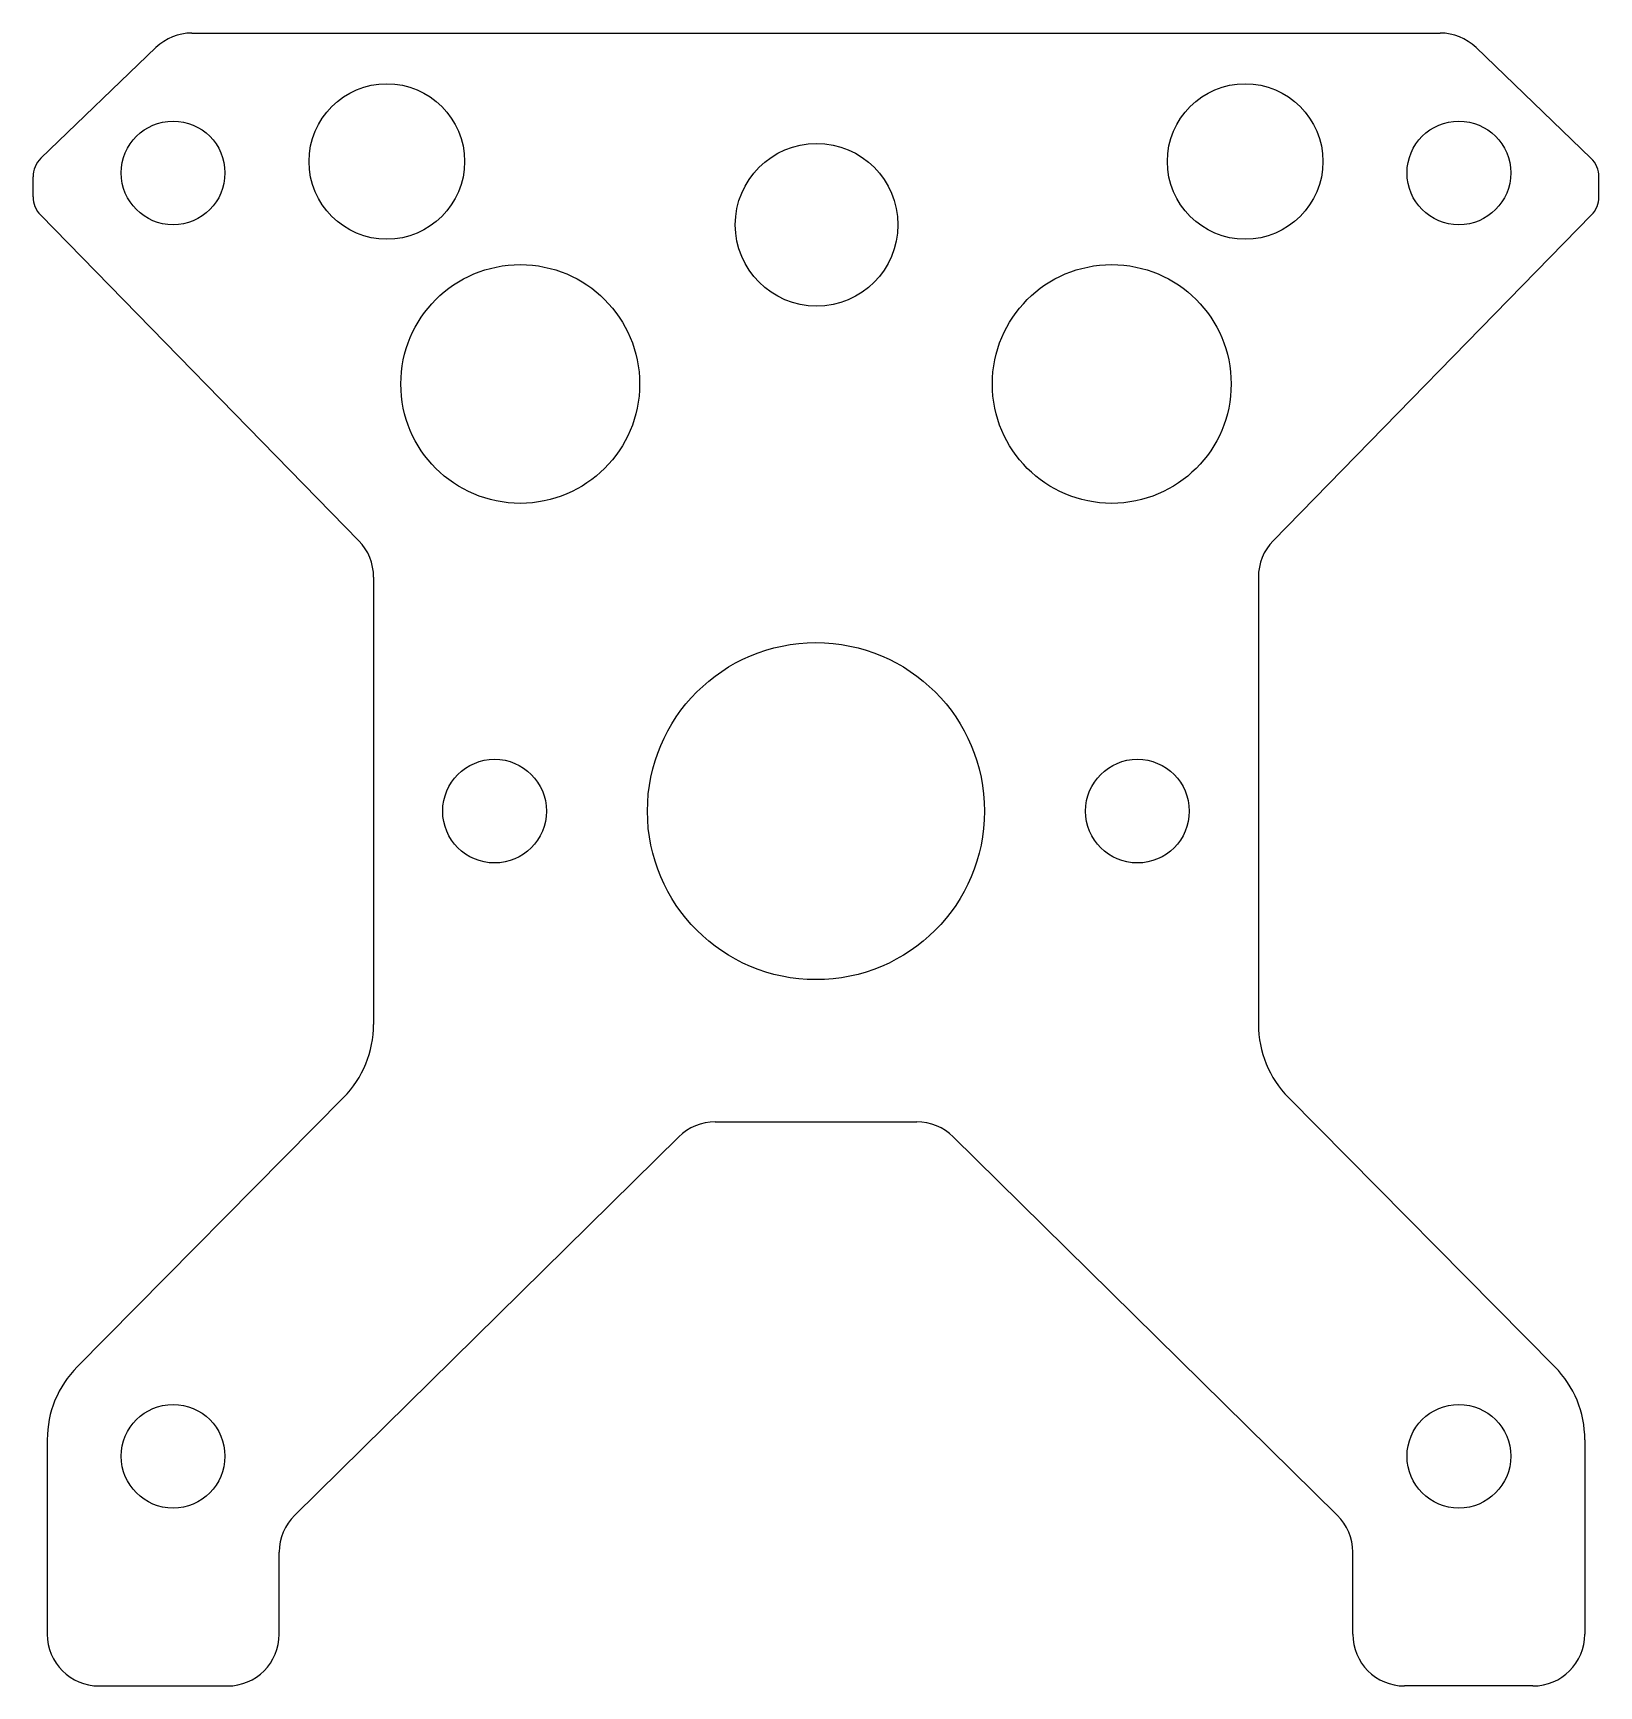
# Model space of a CAD drawing. Header units: millimetres. Extents: x 4.5 to 34.7, y 2.5 to 34.4.
import ezdxf

# ---------------------------------------------------------------- set-up
doc = ezdxf.new("R2010")
doc.units = ezdxf.units.MM

msp = doc.modelspace()

# ---------------------------------------------------------------- linework, layer by layer
at = {"color": 7, "linetype": 'Continuous', "lineweight": 25}
for p, q in [((7.578, 34.363), (31.648, 34.363)), ((4.668, 31.948), (6.884, 34.083)), ((34.558, 31.948), (32.342, 34.083)), ((4.515, 31.205), (4.515, 31.588)), ((34.711, 31.205), (34.711, 31.588)), ((10.797, 24.571), (4.657, 30.856)), ((28.429, 24.571), (34.569, 30.856)), ((11.082, 23.872), (11.082, 15.245)), ((28.144, 23.872), (28.144, 15.245)), ((10.504, 13.839), (5.366, 8.643)), ((28.722, 13.839), (33.861, 8.643)), ((9.56, 5.782), (16.966, 13.079)), ((17.668, 13.367), (21.559, 13.367)), ((29.666, 5.782), (22.26, 13.079)), ((4.788, 7.237), (4.788, 3.489)), ((34.439, 7.237), (34.439, 3.489)), ((9.262, 3.489), (9.262, 5.069)), ((29.964, 3.489), (29.964, 5.069)), ((5.788, 2.489), (8.262, 2.489)), ((33.439, 2.489), (30.964, 2.489))]:
    msp.add_line(p, q, dxfattribs=at)
for centre, radius in [((11.337, 31.886), 1.5), ((27.889, 31.886), 1.5), ((7.215, 31.665), 1), ((32.011, 31.665), 1), ((19.625, 30.665), 1.568), ((13.91, 27.596), 2.302), ((25.316, 27.596), 2.302), ((19.613, 19.359), 3.25), ((13.415, 19.359), 1), ((25.811, 19.359), 1), ((7.215, 6.918), 1), ((32.011, 6.918), 1)]:
    msp.add_circle(centre, radius, dxfattribs=at)
for centre, radius, start, end in [((7.578, 33.363), 1, 90, 133.9352), ((31.648, 33.363), 1, 46.0648, 90), ((5.015, 31.588), 0.5, 133.9352, 180), ((34.211, 31.588), 0.5, 0, 46.0648), ((5.015, 31.205), 0.5, 180, 224.3309), ((34.211, 31.205), 0.5, 315.6691, 0), ((10.082, 23.872), 1, 0, 44.3309), ((29.144, 23.872), 1, 135.6691, 180), ((9.082, 15.245), 2, 315.3164, 0), ((30.144, 15.245), 2, 180, 224.6836), ((17.668, 12.367), 1, 90, 134.5781), ((21.559, 12.367), 1, 45.4219, 90), ((6.788, 7.237), 2, 135.3164, 180), ((32.439, 7.237), 2, 0, 44.6836), ((10.262, 5.069), 1, 134.5781, 180), ((28.964, 5.069), 1, 0, 45.4219), ((5.788, 3.489), 1, 180, 270), ((8.262, 3.489), 1, 270, 0), ((30.964, 3.489), 1, 180, 270), ((33.439, 3.489), 1, 270, 0)]:
    msp.add_arc(centre, radius, start, end, dxfattribs=at)

doc.saveas('drawing.dxf')
